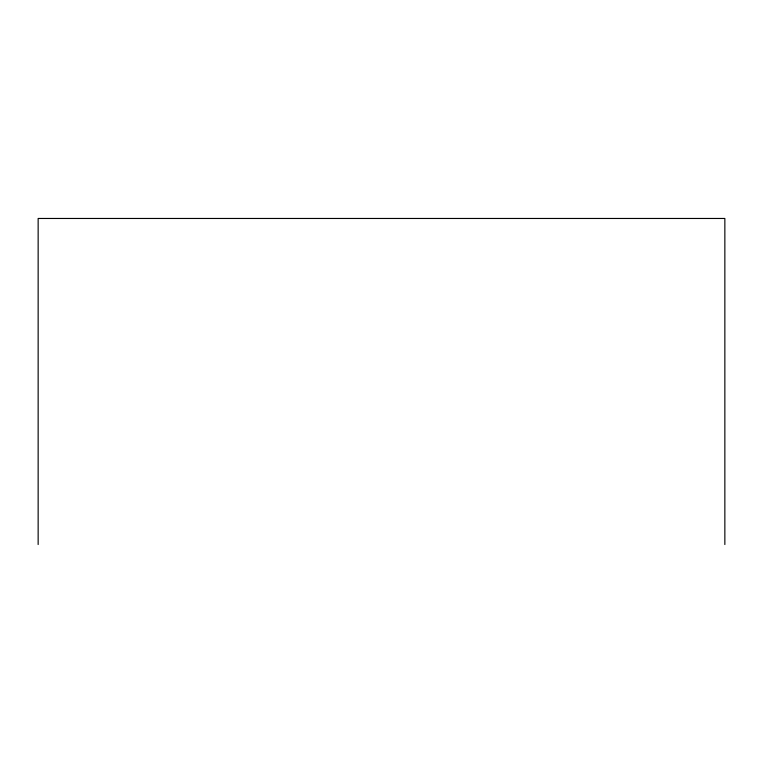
<?xml version="1.0" encoding="UTF-8"?>
<svg xmlns="http://www.w3.org/2000/svg" width="763" height="763" viewBox="0 0 763 763"><rect width="100%" height="100%" fill="white"/><g stroke="black" fill="none" stroke-linecap="round" stroke-linejoin="round"><path stroke-width="1.14" d="M724.85 544.534L724.85 218.466L38.15 218.466L38.15 544.534"/></g></svg>
